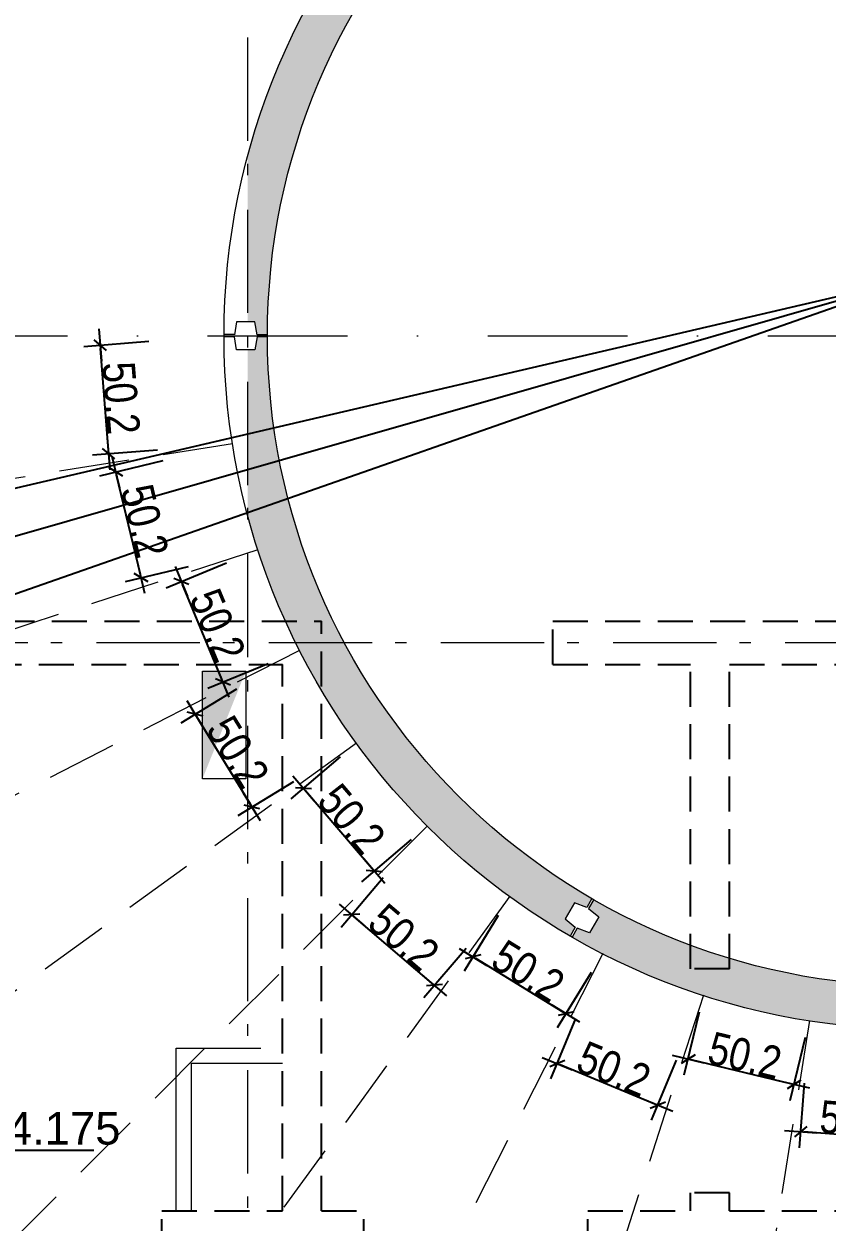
# Model space of a CAD drawing. Header units: centimetres. Extents: x 13865 to 22908, y -23237 to -19037.
# Drawn here: x 14992 to 15362, y -22202 to -21650 of the extents above; entities that cross this region are included whole.
import ezdxf

# ---------------------------------------------------------------- set-up
doc = ezdxf.new("R2010")
doc.units = ezdxf.units.CM
doc.header["$LTSCALE"] = 25.4
doc.header["$PDMODE"] = 1
doc.header["$PDSIZE"] = -2
for name, pattern in [('CACHEX2', [19.049999999999997, 12.7, -6.35]), ('Style de ligne -6', [1.0416400000000001, 0.625, -0.20828, 0.06943000000000005, -0.13893]), ('TIRETPTX2', [50.8, 25.4, -12.7, 0, -12.7])]:
    doc.linetypes.add(name, pattern=pattern)
for name, color, linetype in [('01_cote_gen', 4, 'Continuous'), ('01_linteaux', 2, 'Continuous'), ('01_murs_sup', 2, 'CACHEX2'), ('01_poch_murs', 253, 'Continuous'), ('01_texte', 230, 'Continuous'), ('AA_COTES', 2, 'Continuous')]:
    doc.layers.add(name, color=color, linetype=linetype)
for name, color, linetype, lineweight in [('01_murs_coup', 5, 'Continuous', 60), ('01_résv', 32, 'Continuous', 9), ('B Général', 7, 'Continuous', 5)]:
    doc.layers.add(name, color=color, linetype=linetype, lineweight=lineweight)
doc.styles.add('MATTE_TXT', font='arial.ttf')
doc.styles.add('STYLE2', font='ARIALN.TTF')
doc.dimstyles.new('JB50', dxfattribs={"dimscale": 0.1, "dimtxt": 150, "dimasz": 15, "dimexe": 0.1, "dimexo": 0.1, "dimgap": 0.09, "dimtad": 1, "dimdec": 1, "dimdsep": 46, "dimtxsty": 'STYLE2', "dimblk1": 'BOND_G', "dimblk2": 'BOND_D', "dimsah": 1, "dimcen": 1.5, "dimdle": 0.01, "dimse1": 1, "dimse2": 1, "dimclrd": 4, "dimclre": 2, "dimclrt": 6, "dimazin": 2, "dimtfac": 2.333333333333333, "dimtdec": 1, "dimtix": 1, "dimtmove": 2, "dimatfit": 3, "dimldrblk": 'BOND_G', "dimfxl": 1, "dimtolj": 1, "dimtzin": 0, "dimarcsym": 0})

# ---------------------------------------------------------------- blocks, each defined once
blk = doc.blocks.new('BOND_D')
at = {"layer": 'AA_COTES', "color": 0}
for p, q in [((0, 5), (0, -15)), ((5, 0), (-5, 0)), ((-1.767766952966312, -1.767766952966312), (1.767766952966426, 1.767766952966426))]:
    blk.add_line(p, q, dxfattribs=at)
blk = doc.blocks.new('*D275')
at = {"layer": '01_cote_gen', "color": 4, "lineweight": -2, "ltscale": 3, "transparency": 16777216}
for p, q in [((15403.75606408102, -21766.76326922699), (14567.58427423597, -22059.7013819186)), ((14527.99307897304, -22073.57146239773), (14566.16863350824, -22060.19732680465))]:
    blk.add_line(p, q, dxfattribs=at)
at = {"layer": 'Defpoints', "color": 0, "ltscale": 3, "transparency": 16777216}
for p in [(15403.75606408102, -21766.76326922699), (14567.58427423597, -22059.7013819186)]:
    blk.add_point(p, dxfattribs=at)
at = {"layer": '01_cote_gen', "color": 4, "lineweight": -2, "ltscale": 3, "transparency": 16777216, "xscale": 1.5, "yscale": 1.5, "zscale": 1.5, "rotation": 19.30701376578509}
blk.add_blockref('BOND_D', (14567.58427423597, -22059.7013819186), dxfattribs=at)
at = {"layer": '01_cote_gen', "color": 6, "ltscale": 3, "transparency": 16777216, "insert": (14543.83789958532, -22059.89599404088), "char_height": 15, "attachment_point": 5, "rotation": 19.307013765785094, "style": 'STYLE2'}
blk.add_mtext('\\A1;R886', dxfattribs=at)
blk = doc.blocks.new('BOND_G')
at = {"layer": 'AA_COTES', "color": 0}
for p, q in [((0, -5), (0, 14.99999999999999)), ((5, 0), (-5, 0)), ((1.767766952966312, 1.767766952966312), (-1.767766952966426, -1.767766952966426))]:
    blk.add_line(p, q, dxfattribs=at)
blk = doc.blocks.new('*D276')
at = {"layer": '01_cote_gen', "color": 4, "lineweight": -2, "ltscale": 3, "transparency": 16777216}
for p, q in [((15403.75606408102, -21766.76326922699), (14527.93976856867, -22017.49582896952)), ((14489.8817579343, -22028.39124445101), (14526.49770002502, -22017.90867072541))]:
    blk.add_line(p, q, dxfattribs=at)
at = {"layer": 'Defpoints', "color": 0, "ltscale": 3, "transparency": 16777216}
for p in [(15403.75606408102, -21766.76326922699), (14527.93976856867, -22017.49582896952)]:
    blk.add_point(p, dxfattribs=at)
at = {"layer": '01_cote_gen', "color": 4, "lineweight": -2, "ltscale": 3, "transparency": 16777216, "xscale": 1.5, "yscale": 1.5, "zscale": 1.5, "rotation": 15.97559223169267}
blk.add_blockref('BOND_D', (14527.93976856867, -22017.49582896952), dxfattribs=at)
at = {"layer": '01_cote_gen', "color": 6, "ltscale": 3, "transparency": 16777216, "insert": (14505.3583591697, -22015.98491360656), "char_height": 15, "attachment_point": 5, "rotation": 15.97559223169267, "style": 'STYLE2'}
blk.add_mtext('\\A1;R911', dxfattribs=at)
blk = doc.blocks.new('*D277')
at = {"layer": '01_cote_gen', "color": 4, "lineweight": -2, "ltscale": 3, "transparency": 16777216}
for p, q in [((15403.75606408102, -21766.76326922699), (14475.65856514341, -21983.19809190039)), ((14434.80428850068, -21992.72541864218), (14474.1977611052, -21983.53875531488))]:
    blk.add_line(p, q, dxfattribs=at)
at = {"layer": 'Defpoints', "color": 0, "ltscale": 3, "transparency": 16777216}
for p in [(15403.75606408102, -21766.76326922699), (14475.65856514341, -21983.19809190039)]:
    blk.add_point(p, dxfattribs=at)
at = {"layer": '01_cote_gen', "color": 4, "lineweight": -2, "ltscale": 3, "transparency": 16777216, "xscale": 1.5, "yscale": 1.5, "zscale": 1.5, "rotation": 13.12692265669518}
blk.add_blockref('BOND_D', (14475.65856514341, -21983.19809190039), dxfattribs=at)
at = {"layer": '01_cote_gen', "color": 6, "ltscale": 3, "transparency": 16777216, "insert": (14452.02924342991, -21980.83518303894), "char_height": 15, "attachment_point": 5, "rotation": 13.126922656695186, "style": 'STYLE2'}
blk.add_mtext('\\A1;R953', dxfattribs=at)
blk = doc.blocks.new('*D315')
at = {"layer": '01_cote_gen', "color": 4, "lineweight": -2, "transparency": 16777216}
blk.add_line((15240.0871044236, -22105.37217108605), (15199.82639074852, -22080.70511005173), dxfattribs=at)
at = {"layer": 'Defpoints', "color": 0, "transparency": 16777216}
for p in [(15215.54706412635, -22052.17515517827), (15198.54736347743, -22079.9214715893), (15258.36583234362, -22078.40949313744)]:
    blk.add_point(p, dxfattribs=at)
at = {"layer": '01_cote_gen', "color": 4, "lineweight": -2, "transparency": 16777216, "xscale": 1.5, "yscale": 1.5, "zscale": 1.5}
for name, p, rotation in [('BOND_D', (15198.54736347743, -22079.9214715893), 148.5049001634712), ('BOND_G', (15241.36613169469, -22106.15580954848), 328.5049001634712)]:
    blk.add_blockref(name, p, dxfattribs=dict(at, rotation=rotation))
at = {"layer": '01_cote_gen', "color": 6, "lineweight": 0, "transparency": 16777216, "insert": (15223.96249572739, -22086.50059865347), "char_height": 15, "attachment_point": 5, "rotation": 328.5049001634712, "style": 'STYLE2'}
blk.add_mtext('\\A1;50.2', dxfattribs=at)
blk = doc.blocks.new('*D316')
at = {"layer": '01_cote_gen', "color": 4, "lineweight": -2, "transparency": 16777216}
blk.add_line((15282.35280852258, -22147.81335804519), (15238.7295162056, -22129.74872717619), dxfattribs=at)
at = {"layer": 'Defpoints', "color": 0, "transparency": 16777216}
for p in [(15258.36583234362, -22078.40949313744), (15304.76086946671, -22097.62191785983), (15237.34364380255, -22129.1748302495)]:
    blk.add_point(p, dxfattribs=at)
at = {"layer": '01_cote_gen', "color": 4, "lineweight": -2, "transparency": 16777216, "xscale": 1.5, "yscale": 1.5, "zscale": 1.5}
for name, p, rotation in [('BOND_D', (15237.34364380255, -22129.1748302495), 157.5053011462006), ('BOND_G', (15283.73868092563, -22148.38725497188), 337.5053011462006)]:
    blk.add_blockref(name, p, dxfattribs=dict(at, rotation=rotation))
at = {"layer": '01_cote_gen', "color": 6, "lineweight": 0, "transparency": 16777216, "insert": (15263.47476843067, -22131.696837242), "char_height": 15, "attachment_point": 5, "rotation": 337.5053011462006, "style": 'STYLE2'}
blk.add_mtext('\\A1;50.2', dxfattribs=at)
blk = doc.blocks.new('*D317')
at = {"layer": '01_cote_gen', "color": 4, "lineweight": -2, "transparency": 16777216}
blk.add_line((15345.05915833811, -22138.45826074633), (15299.14768749626, -22127.44061357213), dxfattribs=at)
at = {"layer": 'Defpoints', "color": 0, "transparency": 16777216}
for p in [(15304.76086946671, -22097.62191785983), (15353.58951815854, -22109.33961745463), (15297.68909857126, -22127.09058736183)]:
    blk.add_point(p, dxfattribs=at)
at = {"layer": '01_cote_gen', "color": 4, "lineweight": -2, "transparency": 16777216, "xscale": 1.5, "yscale": 1.5, "zscale": 1.5}
for name, p, rotation in [('BOND_D', (15297.68909857126, -22127.09058736183), 166.5055715971024), ('BOND_G', (15346.5177472631, -22138.80828695663), 346.5055715971024)]:
    blk.add_blockref(name, p, dxfattribs=dict(at, rotation=rotation))
at = {"layer": '01_cote_gen', "color": 6, "lineweight": 0, "transparency": 16777216, "insert": (15323.89266235415, -22125.49352457277), "char_height": 15, "attachment_point": 5, "rotation": 346.50557159710235, "style": 'STYLE2'}
blk.add_mtext('\\A1;50.2', dxfattribs=at)
blk = doc.blocks.new('*D318')
at = {"layer": '01_cote_gen', "color": 4, "lineweight": -2, "transparency": 16777216}
blk.add_line((15398.13040246058, -22164.34999788657), (15351.06107181517, -22160.65029971837), dxfattribs=at)
at = {"layer": 'Defpoints', "color": 0, "transparency": 16777216}
for p in [(15353.58951815854, -22109.33961745463), (15403.64962434005, -22113.27439367941), (15349.56568404712, -22160.53276069008)]:
    blk.add_point(p, dxfattribs=at)
at = {"layer": '01_cote_gen', "color": 4, "lineweight": -2, "transparency": 16777216, "xscale": 1.5, "yscale": 1.5, "zscale": 1.5}
for name, p, rotation in [('BOND_D', (15349.56568404712, -22160.53276069008), 175.5057325326528), ('BOND_G', (15399.62579022863, -22164.46753691486), 355.5057325326528)]:
    blk.add_blockref(name, p, dxfattribs=dict(at, rotation=rotation))
at = {"layer": '01_cote_gen', "color": 6, "lineweight": 0, "transparency": 16777216, "insert": (15375.19656490051, -22154.85613047051), "char_height": 15, "attachment_point": 5, "rotation": 355.50573253265276, "style": 'STYLE2'}
blk.add_mtext('\\A1;50.2', dxfattribs=at)
blk = doc.blocks.new('*D338')
at = {"layer": '01_cote_gen', "color": 4, "lineweight": -2, "ltscale": 200, "transparency": 16777216}
blk.add_line((15095.88159906659, -22009.56013994988), (15071.22193193491, -21969.28394335564), dxfattribs=at)
at = {"layer": 'Defpoints', "color": 0, "ltscale": 200, "transparency": 16777216}
for p in [(15118.53116263956, -21938.55938128628), (15070.43868332754, -21968.00467730862), (15144.75732698597, -21981.39410997455)]:
    blk.add_point(p, dxfattribs=at)
at = {"layer": '01_cote_gen', "color": 4, "lineweight": -2, "ltscale": 200, "transparency": 16777216, "xscale": 1.5, "yscale": 1.5, "zscale": 1.5}
for name, p, rotation in [('BOND_D', (15070.43868332754, -21968.00467730862), 121.4776373747783), ('BOND_G', (15096.66484767395, -22010.8394059969), 301.4776373747783)]:
    blk.add_blockref(name, p, dxfattribs=dict(at, rotation=rotation))
at = {"layer": '01_cote_gen', "color": 6, "ltscale": 200, "transparency": 16777216, "insert": (15090.09102797421, -21985.4182863452), "char_height": 15, "attachment_point": 5, "rotation": 301.47763737477834, "style": 'STYLE2'}
blk.add_mtext('\\A1;50.2', dxfattribs=at)
blk = doc.blocks.new('*D339')
at = {"layer": '01_cote_gen', "color": 4, "lineweight": -2, "ltscale": 200, "transparency": 16777216}
blk.add_line((15082.68796686302, -21951.78322078449), (15064.61671414475, -21908.15741785308), dxfattribs=at)
at = {"layer": 'Defpoints', "color": 0, "ltscale": 200, "transparency": 16777216}
for p in [(15099.31181334243, -21892.16195892833), (15064.04266585532, -21906.77160813981), (15118.53116263956, -21938.55938128628)]:
    blk.add_point(p, dxfattribs=at)
at = {"layer": '01_cote_gen', "color": 4, "lineweight": -2, "ltscale": 200, "transparency": 16777216, "xscale": 1.5, "yscale": 1.5, "zscale": 1.5}
for name, p, rotation in [('BOND_D', (15064.04266585532, -21906.77160813981), 112.5009567478981), ('BOND_G', (15083.26201515245, -21953.16903049776), 292.5009567478981)]:
    blk.add_blockref(name, p, dxfattribs=dict(at, rotation=rotation))
at = {"layer": '01_cote_gen', "color": 6, "ltscale": 200, "transparency": 16777216, "insert": (15080.73622541935, -21927.03593952672), "char_height": 15, "attachment_point": 5, "rotation": 292.5009567478981, "style": 'STYLE2'}
blk.add_mtext('\\A1;50.2', dxfattribs=at)
blk = doc.blocks.new('*D342')
at = {"layer": '01_cote_gen', "color": 4, "lineweight": -2, "ltscale": 200, "transparency": 16777216}
blk.add_line((15045.20750190518, -21903.60875778396), (15034.1849669449, -21857.6970426228), dxfattribs=at)
at = {"layer": 'Defpoints', "color": 0, "ltscale": 200, "transparency": 16777216}
for p in [(15087.58893584113, -21843.33313555435), (15033.83479567439, -21856.23848851639), (15099.31181334243, -21892.16195892832)]:
    blk.add_point(p, dxfattribs=at)
at = {"layer": '01_cote_gen', "color": 4, "lineweight": -2, "ltscale": 200, "transparency": 16777216, "xscale": 1.5, "yscale": 1.5, "zscale": 1.5}
for name, p, rotation in [('BOND_D', (15033.83479567439, -21856.23848851639), 103.500126675576), ('BOND_G', (15045.55767317569, -21905.06731189037), 283.500126675576)]:
    blk.add_blockref(name, p, dxfattribs=dict(at, rotation=rotation))
at = {"layer": '01_cote_gen', "color": 6, "ltscale": 200, "transparency": 16777216, "insert": (15047.15196902828, -21878.86291925777), "char_height": 15, "attachment_point": 5, "rotation": 283.50012667557604, "style": 'STYLE2'}
blk.add_mtext('\\A1;50.2', dxfattribs=at)
blk = doc.blocks.new('*D343')
at = {"layer": '01_cote_gen', "color": 4, "lineweight": -2, "ltscale": 200, "transparency": 16777216}
blk.add_line((15030.48153058633, -21846.32287513371), (15026.77725928466, -21799.2548859214), dxfattribs=at)
at = {"layer": 'Defpoints', "color": 0, "ltscale": 200, "transparency": 16777216}
for p in [(15083.64929102776, -21793.27439404371), (15026.65957252882, -21797.75950977223), (15087.58893584113, -21843.33313555435)]:
    blk.add_point(p, dxfattribs=at)
at = {"layer": '01_cote_gen', "color": 4, "lineweight": -2, "ltscale": 200, "transparency": 16777216, "xscale": 1.5, "yscale": 1.5, "zscale": 1.5}
for name, p, rotation in [('BOND_D', (15026.65957252882, -21797.75950977223), 94.49992767043814), ('BOND_G', (15030.59921734218, -21847.81825128288), 274.4999276704381)]:
    blk.add_blockref(name, p, dxfattribs=dict(at, rotation=rotation))
at = {"layer": '01_cote_gen', "color": 6, "ltscale": 200, "transparency": 16777216, "insert": (15036.27335387487, -21822.18729762155), "char_height": 15, "attachment_point": 5, "rotation": 274.4999276704381, "style": 'STYLE2'}
blk.add_mtext('\\A1;50.2', dxfattribs=at)
blk = doc.blocks.new('*D347')
at = {"layer": '01_cote_gen', "color": 4, "lineweight": -2, "ltscale": 200, "transparency": 16777216}
blk.add_line((15152.04514376478, -22039.255942163), (15121.37061308419, -22003.34652085193), dxfattribs=at)
at = {"layer": 'Defpoints', "color": 0, "ltscale": 200, "transparency": 16777216}
for p in [(15144.77499822567, -21981.38127106739), (15120.39634941945, -22002.20599013706), (15177.39805623574, -22019.5717538082)]:
    blk.add_point(p, dxfattribs=at)
at = {"layer": '01_cote_gen', "color": 4, "lineweight": -2, "ltscale": 200, "transparency": 16777216, "xscale": 1.5, "yscale": 1.5, "zscale": 1.5}
for name, p, rotation in [('BOND_D', (15120.39634941945, -22002.20599013706), 130.5046010767375), ('BOND_G', (15153.01940742952, -22040.39647287787), 310.5046010767375)]:
    blk.add_blockref(name, p, dxfattribs=dict(at, rotation=rotation))
at = {"layer": '01_cote_gen', "color": 6, "ltscale": 200, "transparency": 16777216, "insert": (15142.53796335556, -22016.32105882411), "char_height": 15, "attachment_point": 5, "rotation": 310.5046010767376, "style": 'STYLE2'}
blk.add_mtext('\\A1;50.2', dxfattribs=at)
blk = doc.blocks.new('*D351')
at = {"layer": '01_cote_gen', "color": 4, "lineweight": -2, "ltscale": 200, "transparency": 16777216}
blk.add_line((15179.61299935618, -22092.03159594498), (15143.69740829525, -22061.42799593034), dxfattribs=at)
at = {"layer": 'Defpoints', "color": 0, "ltscale": 200, "transparency": 16777216}
for p in [(15177.35930212156, -22019.61050792238), (15215.5583454948, -22052.1598328758), (15142.5556821391, -22060.45513346095)]:
    blk.add_point(p, dxfattribs=at)
at = {"layer": '01_cote_gen', "color": 4, "lineweight": -2, "ltscale": 200, "transparency": 16777216, "xscale": 1.5, "yscale": 1.5, "zscale": 1.5}
for name, p, rotation in [('BOND_D', (15142.5556821391, -22060.45513346095), 139.5657525901986), ('BOND_G', (15180.75472551234, -22093.00445841437), 319.5657525901986)]:
    blk.add_blockref(name, p, dxfattribs=dict(at, rotation=rotation))
at = {"layer": '01_cote_gen', "color": 6, "ltscale": 200, "transparency": 16777216, "insert": (15166.62821397693, -22070.89360023364), "char_height": 15, "attachment_point": 5, "rotation": 319.5657525901986, "style": 'STYLE2'}
blk.add_mtext('\\A1;50.2', dxfattribs=at)

msp = doc.modelspace()

# ---------------------------------------------------------------- hatches: boundary and pattern name
at = {"layer": '01_poch_murs', "ltscale": 2}
h = msp.add_hatch(dxfattribs=at)
h.set_pattern_fill('DOTS', color=256, scale=2)
h.set_pattern_definition([(0, (787.2532067362572, -4632.148313338699), (1.5875, 3.175), [0, -3.175])])
edge = h.paths.add_edge_path()
edge.add_line((15687.03149213363, -21942.30525234059), (15669.32677788034, -21933.0023983049))
edge.add_arc((15403.75606408102, -21793.45958776949), 300.0000000000003, 276.5946333355052, 332.2805421464702, ccw=False)
edge.add_line((15438.20929551198, -22091.47464585208), (15422.24540642246, -22112.92499156118))
edge.add_arc((15403.75606408102, -21793.45958776949), 319.9999999999986, 273.312348763329, 332.2805421464704)
edge = h.paths.add_edge_path()
edge.add_line((15714.70525571436, -21869.02810120317), (15714.70525571436, -21793.45958776949))
edge.add_line((15714.70525571436, -21793.45958776949), (15703.75606408102, -21793.45958776949))
edge.add_arc((15403.75606408102, -21793.4595877695), 300, -27.677448900933086, 6.821210263296962e-13, ccw=False)
edge.add_line((15669.42901851571, -21932.80764581819), (15686.87497727957, -21942.22301238907))
edge.add_arc((15413.38681065551, -21796.34864266296), 309.9598506684039, 331.9252273199261, 346.4390136200825)
edge = h.paths.add_edge_path()
edge.add_line((15723.75606408102, -21793.45958776949), (15714.70525571436, -21793.45958776949))
edge.add_line((15714.70525571436, -21793.45958776949), (15714.70525571436, -21869.02810120317))
edge.add_arc((15403.75606408102, -21793.45958776948), 319.9999999999998, 346.3404843669841, 359.9999999999991)
edge = h.paths.add_edge_path()
edge.add_line((15714.70525571436, -21717.89107433581), (15714.70525571436, -21793.45958776949))
edge.add_line((15714.70525571436, -21793.45958776949), (15723.75606408102, -21793.45958776949))
edge.add_arc((15403.75606408102, -21793.4595877695), 320.0000000000036, 9.770663981455814e-13, 13.65951563301578)
edge = h.paths.add_edge_path()
edge.add_arc((15403.75606408102, -21793.45958776948), 300.000000000009, 270, 276.59463333550497, ccw=False)
edge.add_line((15403.75606408102, -22093.45958776949), (15403.75606408102, -22113.45958776949))
edge.add_arc((15403.75606408103, -21793.45958776952), 319.9999999999745, 269.9999999999987, 273.3123487633279)
edge.add_line((15422.24540642246, -22112.92499156118), (15438.20929551198, -22091.47464585208))
edge = h.paths.add_edge_path()
edge.add_line((15251.81407678292, -21529.28834596611), (15254.18928511643, -21533.40232747831))
edge.add_arc((15403.75606408102, -21793.4595877695), 300.0000000000018, 90.00000000000102, 119.90450698992771, ccw=False)
edge.add_line((15403.75606408102, -21493.45958776949), (15403.75606408102, -21473.45958776949))
edge.add_arc((15403.75606408103, -21793.45958776951), 320.0000000000146, 90.0000000000016, 119.9104753080759)
edge.add_line((15244.18927209557, -21516.08179684983), (15246.56427209555, -21520.19541751776))
edge.add_line((15246.56427209555, -21520.19541751776), (15252.26042451825, -21518.06144292154))
edge.add_line((15252.26042451825, -21518.06144292154), (15256.51022920562, -21525.42232056232))
edge.add_line((15256.51022920562, -21525.42232056232), (15251.81407678292, -21529.28834596611))
edge = h.paths.add_edge_path()
edge.add_line((15556.59645103847, -21529.78834596611), (15554.21312512187, -21533.91638754466))
edge.add_arc((15403.75606408102, -21793.45958776949), 300, 0, 59.899152323313615, ccw=False)
edge.add_line((15703.75606408102, -21793.45958776949), (15714.70525571436, -21793.45958776949))
edge.add_line((15714.70525571436, -21793.45958776949), (15714.70525571436, -21717.89107433581))
edge.add_arc((15403.75606408102, -21793.45958776949), 320.0000000000056, 13.65951563301467, 59.90545530901623)
edge.add_line((15564.21313964394, -21516.59585431602), (15561.84625572585, -21520.69541751775))
edge.add_line((15561.84625572585, -21520.69541751774), (15566.54240814857, -21524.56144292154))
edge.add_line((15566.54240814857, -21524.56144292154), (15562.29260346119, -21531.92232056232))
edge.add_line((15562.29260346119, -21531.92232056232), (15556.59645103847, -21529.78834596611))
edge = h.paths.add_edge_path()
edge.add_line((15553.34714644637, -21533.41630660891), (15555.7304256347, -21529.28834596611))
edge.add_line((15555.7304256347, -21529.28834596611), (15551.03427321199, -21525.42232056232))
edge.add_line((15551.03427321198, -21525.42232056232), (15555.28407789936, -21518.06144292155))
edge.add_line((15555.28407789936, -21518.06144292155), (15560.98023032207, -21520.19541751776))
edge.add_line((15560.98023032207, -21520.19541751776), (15563.34715804791, -21516.09577843876))
edge.add_arc((15403.75606408102, -21793.45958776949), 320.0000000000056, 60.08450469353757, 89.99999999999868)
edge.add_line((15403.75606408102, -21473.45958776949), (15403.75606408102, -21493.45958776949))
edge.add_arc((15403.75606408102, -21793.45958776949), 300, 60.09013834427719, 90, ccw=False)
edge = h.paths.add_edge_path()
edge.add_line((15250.94805137914, -22057.13082957273), (15253.32325971258, -22053.01684806064))
edge.add_arc((15403.75606408102, -21793.4595877695), 299.9999999999964, 207.6774489009329, 239.9045069899285, ccw=False)
edge.add_line((15138.08310964634, -21932.80764581819), (15115.68989335274, -21932.80764581819))
edge.add_arc((15403.75606408102, -21793.4595877695), 319.9999999999995, 205.8147386665101, 239.9104753080765)
edge.add_line((15243.32324669172, -22070.33737868912), (15245.69824669176, -22066.22375802109))
edge.add_line((15245.69824669176, -22066.22375802109), (15241.00209426904, -22062.35773261729))
edge.add_line((15241.00209426904, -22062.35773261729), (15245.25189895643, -22054.99685497651))
edge.add_line((15245.25189895643, -22054.99685497651), (15250.94805137914, -22057.13082957273))
edge = h.paths.add_edge_path()
edge.add_line((15254.18928511636, -22053.51684806064), (15251.81407678292, -22057.63082957272))
edge.add_line((15251.81407678292, -22057.63082957272), (15256.51022920562, -22061.49685497651))
edge.add_line((15256.51022920562, -22061.49685497651), (15252.26042451825, -22068.85773261729))
edge.add_line((15252.26042451825, -22068.85773261729), (15246.56427209554, -22066.72375802108))
edge.add_line((15246.56427209554, -22066.72375802108), (15244.18927209551, -22070.83737868911))
edge.add_arc((15403.75606408102, -21793.4595877695), 319.9999999999995, 240.0895246919099, 269.9999999999996)
edge.add_line((15403.75606408102, -22113.4595877695), (15403.75606408102, -22093.4595877695))
edge.add_arc((15403.75606408102, -21793.4595877695), 299.9999999999964, 240.09549301005768, 270, ccw=False)
edge = h.paths.add_edge_path()
edge.add_line((15099.00474415235, -21792.95166819742), (15103.75648074798, -21792.95958776942))
edge.add_arc((15403.75606408102, -21793.4595877695), 300, 120.0954930100568, 179.9045069899198, ccw=False)
edge.add_line((15253.32325971265, -21533.90232747831), (15250.94805137914, -21529.7883459661))
edge.add_line((15250.94805137914, -21529.78834596611), (15245.25189895643, -21531.92232056233))
edge.add_line((15245.25189895643, -21531.92232056232), (15241.00209426904, -21524.56144292153))
edge.add_line((15241.00209426904, -21524.56144292154), (15245.69824669176, -21520.69541751775))
edge.add_line((15245.69824669176, -21520.69541751775), (15243.32324669179, -21516.58179684983))
edge.add_arc((15403.75606408105, -21793.45958776951), 320.0000000000282, 120.0895246919103, 164.9668322005927)
edge.add_line((15094.70779611561, -21710.45857532039), (15094.70779611561, -21786.95958776943))
edge.add_line((15094.70779611561, -21786.95958776943), (15098.00606408101, -21786.95958776943))
edge.add_line((15098.00606408101, -21786.95958776943), (15099.00474415235, -21792.95166819742))
edge = h.paths.add_edge_path()
edge.add_line((15098.00606408102, -21799.95958776943), (15094.70779611561, -21799.95958776944))
edge.add_line((15094.70779611561, -21799.95958776944), (15094.70779611561, -21876.4606002186))
edge.add_arc((15403.75606408121, -21793.45958776942), 320.0000000002, 195.0331677994085, 205.8147386665079)
edge.add_line((15115.68989335274, -21932.80764581819), (15138.08310964634, -21932.80764581819))
edge.add_arc((15403.75606408099, -21793.45958776951), 299.9999999999652, 180.0954930100476, 207.6774489009338, ccw=False)
edge.add_line((15103.75648074798, -21793.95958776942), (15099.00474415235, -21793.96750734141))
edge.add_line((15099.00474415235, -21793.96750734141), (15098.00606408102, -21799.95958776943))

# ---------------------------------------------------------------- linework, layer by layer
at = {"layer": '01_linteaux', "linetype": 'TIRETPTX2', "ltscale": 0.02}
msp.add_arc((15403.75606408102, -21766.76326922699), 922.0000000000022, 186.4389118411699, 321.9287470646506, dxfattribs=at)
at = {"layer": '01_linteaux', "linetype": 'CACHEX2', "ltscale": 0.05}
msp.add_arc((15403.75606408102, -21766.76326922699), 890.9999999999993, 190.7402776950899, 269.0229382124778, dxfattribs=at)
at = {"layer": '01_linteaux', "linetype": 'Continuous', "ltscale": 0.05}
msp.add_arc((15403.75606408102, -21766.76326922699), 952.9999999999993, 190.4301999002098, 269.0229382124778, dxfattribs=at)
at = {"layer": '01_murs_coup', "linetype": 'Continuous', "lineweight": 5}
for p, q in [((15089.50645470626, -21786.95958776943), (15088.50645470626, -21792.95958776943)), ((15098.00606408101, -21786.95958776943), (15089.50645470626, -21786.95958776943)), ((15099.00606408101, -21792.95958776943), (15098.00606408101, -21786.95958776943)), ((15088.51068965411, -21792.9341780823), (15083.75650852578, -21792.92625443609)), ((15089.50645470626, -21799.95958776943), (15088.50645470625, -21793.95958776943)), ((15099.00606408101, -21793.95958776943), (15098.00606408102, -21799.95958776943)), ((15103.75648074798, -21792.95958776942), (15099.00474415235, -21792.95166819742)), ((15103.75648074798, -21793.95958776942), (15099.00474415235, -21793.96750734141)), ((15088.5106896541, -21793.98499745653), (15083.75650852578, -21793.99292110275)), ((15098.00606408102, -21799.95958776943), (15089.50645470626, -21799.95958776943)), ((15253.32305137914, -22053.01720890475), (15250.94805137914, -22057.13082957273)), ((15254.18907678292, -22053.51720890475), (15251.81407678292, -22057.63082957272)), ((15245.25189895643, -22054.99685497651), (15241.00209426904, -22062.35773261729)), ((15250.94805137913, -22057.13082957272), (15245.25189895643, -22054.99685497651)), ((15251.81407678292, -22057.63082957272), (15256.51022920563, -22061.49685497651)), ((15241.00209426904, -22062.35773261729), (15245.69824669175, -22066.22375802108)), ((15256.51022920563, -22061.49685497651), (15252.26042451825, -22068.85773261729)), ((15245.69824669176, -22066.22375802109), (15243.32305137914, -22070.33771698044)), ((15246.56427209554, -22066.72375802108), (15244.18907678292, -22070.83771698044)), ((15252.26042451825, -22068.85773261729), (15246.56427209554, -22066.72375802108))]:
    msp.add_line(p, q, dxfattribs=at)
at = {"layer": '01_murs_coup', "linetype": 'TIRETPTX2', "lineweight": 5, "ltscale": 0.1}
msp.add_line((13913.97751762013, -21793.45958776949), (16381.26956587516, -21793.45958776949), dxfattribs=at)
at = {"layer": '01_murs_coup', "linetype": 'Continuous', "lineweight": 5}
for radius in [320, 300]:
    msp.add_circle((15403.75606408102, -21793.45958776949), radius, dxfattribs=at)
msp.add_arc((15403.75606408102, -21766.76326922699), 885.9999999999993, 190.7666960635118, 343.3859497625234, dxfattribs=at)
at = {"layer": '01_murs_sup', "ltscale": 0.05}
for p, q in [((14423.73441807182, -21925.09872907507), (15128.72572314041, -21925.09872907507)), ((15128.72572314041, -22197.09872424088), (15128.72572314041, -21925.09872907874)), ((15235.33143044959, -21925.09872907507), (15703.75364622022, -21925.09872907507)), ((15235.33143044959, -21945.09872907507), (15235.33143044959, -21925.09872907507)), ((14417.730839495, -21945.09872907507), (15110.72572314041, -21945.09872907507)), ((15110.72572314041, -22197.09872424088), (15110.72572314041, -21945.09872907141)), ((15235.33143044959, -21945.09872907507), (15298.72572302714, -21945.09872907507)), ((15235.33143044959, -21945.09872907507), (15298.72572302714, -21945.09872907507)), ((15298.72572302714, -22085.498725382), (15298.72572302714, -21945.09872907507)), ((15316.72572302714, -21945.09872907507), (15703.75364622022, -21945.09872907507)), ((15316.72572302714, -22085.498725382), (15316.72572302714, -21945.09872907507)), ((15316.72572302714, -22085.498725382), (15298.72572302714, -22085.498725382)), ((15298.72572302714, -22197.09872424088), (15298.72572302714, -22188.69872551687)), ((15316.72572302714, -22188.69872551687), (15298.72572302714, -22188.69872551687)), ((15298.72572302714, -22197.09872424088), (15298.72572302714, -22188.69872551687)), ((15316.72572302714, -22197.09872424088), (15316.72572302714, -22188.69872551687)), ((15316.72572302714, -22197.09872424088), (15316.72572302714, -22188.69872551687)), ((15055.09729516845, -22197.09872424088), (15110.72572314041, -22197.09872424088)), ((15055.09729516845, -22197.09872424088), (15110.72572314041, -22197.09872424088)), ((15055.09729516845, -22217.09872424088), (15055.09729516845, -22197.09872424088)), ((15128.72572314041, -22197.09872424088), (15148.20558628468, -22197.09872424088)), ((15128.72572314041, -22197.09872424088), (15148.20558628468, -22197.09872424088)), ((15148.20558628468, -22217.09872424088), (15148.20558628468, -22197.09872424088)), ((15251.40558641955, -22197.09872424088), (15298.72572302714, -22197.09872424088)), ((15251.40558641955, -22197.09872424088), (15298.72572302714, -22197.09872424088)), ((15251.40558641955, -22217.09872424088), (15251.40558641955, -22197.09872424088)), ((15316.72572302714, -22197.09872424088), (15703.75364622022, -22197.09872424088))]:
    msp.add_line(p, q, dxfattribs=at)
at = {"layer": '01_poch_murs', "linetype": 'CACHEX2', "lineweight": 5, "ltscale": 0.1}
for p, q in [((15087.58893584113, -21843.33313555435), (14533.22363058678, -21931.13535384526)), ((15099.31181334243, -21892.16195892833), (14569.20616739488, -22064.40372438094)), ((15118.53116263956, -21938.55938128628), (14625.30548756538, -22189.87041508063)), ((15144.77499822567, -21981.38127106739), (14675.34001897922, -22322.44574762325)), ((15177.39805623574, -22019.5717538082), (14790.66677395906, -22406.30303608486)), ((15215.52597296324, -22051.91053054246), (14895.61605618624, -22492.22875617378)), ((15258.36583234362, -22078.40949313745), (15012.25040325174, -22561.43821984006)), ((15304.76086946671, -22097.62191785983), (15137.71806039608, -22611.72682133998)), ((15353.58951815854, -22109.33961745463), (15269.17475042934, -22642.31348506583))]:
    msp.add_line(p, q, dxfattribs=at)
at = {"layer": '01_résv'}
for p, q in [((15073.78889016222, -21997.80845977578), (15073.82971132723, -21948.19589398001)), ((15073.82971132723, -21948.19589398001), (15093.78889016222, -21948.19589398001)), ((15093.78889016222, -21948.19589398001), (15093.78889016222, -21997.80845977578)), ((15093.78889016222, -21997.80845977578), (15073.78890370217, -21997.79200380874))]:
    msp.add_line(p, q, dxfattribs=at)
msp.add_solid([(15073.78890370217, -21997.79200380874), (15073.82971132723, -21948.19589398001), (15093.78889016222, -21948.19589398001)], dxfattribs=at)
at = {"layer": '01_texte'}
msp.add_line((14974.26192304907, -22169.07097290331), (15023.76130079264, -22169.07097290331), dxfattribs=at)
msp.add_arc((15403.64962439135, -21793.27439413582), 590, 180.017984430129, 89.99782498707779, dxfattribs=at)
at = {"layer": 'B Général', "color": 1, "linetype": 'Style de ligne -6', "lineweight": 13, "ltscale": 3}
msp.add_line((15094.70779611561, -22814.77262470069), (15094.70779611561, -20468.62489607877), dxfattribs=at)
at = {"layer": 'B Général', "color": 1, "linetype": 'Style de ligne -6', "lineweight": 13, "ltscale": 3, "true_color": 0xff0000}
msp.add_line((16421.96540270527, -21935.0987458182), (14135.31860436886, -21935.0987458182), dxfattribs=at)
at = {"layer": 'B Général', "color": 98, "linetype": 'Continuous', "lineweight": 13, "true_color": 0x004400}
for p, q in [((15061.72573542206, -22197.09872424088), (15061.72573542206, -22122.02310868452)), ((15061.72573542206, -22122.02310868452), (15100.72572314041, -22122.02310868452)), ((15068.72573542206, -22197.09872424089), (15068.72573542206, -22129.02310868452)), ((15068.72573542206, -22129.02310868452), (15110.72572314041, -22129.02310868452))]:
    msp.add_line(p, q, dxfattribs=at)

# ---------------------------------------------------------------- texts
at = {"layer": '01_texte', "style": 'MATTE_TXT'}
msp.add_text('-4.175', height=15, dxfattribs=at).set_placement((14976.59443969721, -22166.51201648111))

# ---------------------------------------------------------------- dimensions: what is measured, and where the dimension line sits
at = {"layer": '01_cote_gen', "ltscale": 3}
for mpoint, picture, middle in [((14475.65856514341, -21983.19809190039), '*D277', (14452.02924342991, -21980.83518303894)), ((14527.93976856867, -22017.49582896952), '*D276', (14505.3583591697, -22015.98491360656)), ((14567.58427423597, -22059.7013819186), '*D275', (14543.83789958532, -22059.89599404088))]:
    dim = msp.add_radius_dim(center=(15403.75606408102, -21766.76326922699), mpoint=mpoint, dimstyle='JB50', dxfattribs=at)
    dim.commit()
    dim.dimension.update_dxf_attribs({"geometry": picture, "text_midpoint": middle})
at = {"layer": '01_cote_gen', "ltscale": 200}
for p1, p2, distance, picture, middle in [((15087.58893584113, -21843.33313555435), (15083.64929102776, -21793.27439404371), 57.1659363405033, '*D343', (15036.27335387487, -21822.18729762155)), ((15099.31181334243, -21892.16195892833), (15087.58893584113, -21843.33313555435), 55.281603813026244, '*D342', (15047.15196902828, -21878.86291925777)), ((15118.53116263956, -21938.55938128628), (15099.31181334243, -21892.16195892833), 38.175314203684565, '*D339', (15080.73622541935, -21927.03593952672)), ((15144.75732698597, -21981.39410997455), (15118.53116263956, -21938.55938128628), 56.390708669251445, '*D338', (15090.09102797421, -21985.4182863452)), ((15177.39805623574, -22019.5717538082), (15144.77499822567, -21981.38127106739), 32.06224324572001, '*D347', (15142.53796335556, -22016.32105882411)), ((15215.5583454948, -22052.1598328758), (15177.35930212156, -22019.61050792238), 53.66167533043792, '*D351', (15166.62821397693, -22070.89360023364))]:
    dim = msp.add_aligned_dim(p1=p1, p2=p2, distance=distance, dimstyle='JB50', dxfattribs=at)
    dim.commit()
    dim.dimension.update_dxf_attribs({"geometry": picture, "text_midpoint": middle})
at = {"layer": '01_cote_gen', "lineweight": 0}
for p1, p2, distance, picture, middle in [((15258.36583234362, -22078.40949313745), (15215.54706412635, -22052.17515517827), 32.539943093587056, '*D315', (15223.96249572739, -22086.50059865347)), ((15304.76086946671, -22097.62191785983), (15258.36583234362, -22078.40949313745), 54.94589942076141, '*D316', (15263.47476843067, -22131.696837242)), ((15353.58951815854, -22109.33961745463), (15304.76086946671, -22097.62191785983), 30.305320090964166, '*D317', (15323.89266235415, -22125.49352457277)), ((15403.64962434005, -22113.2743936794), (15353.58951815854, -22109.33961745463), 51.351038502464284, '*D318', (15375.19656490051, -22154.85613047051))]:
    dim = msp.add_aligned_dim(p1=p1, p2=p2, distance=distance, dimstyle='JB50', dxfattribs=at)
    dim.commit()
    dim.dimension.update_dxf_attribs({"geometry": picture, "text_midpoint": middle})

doc.saveas('drawing.dxf')
